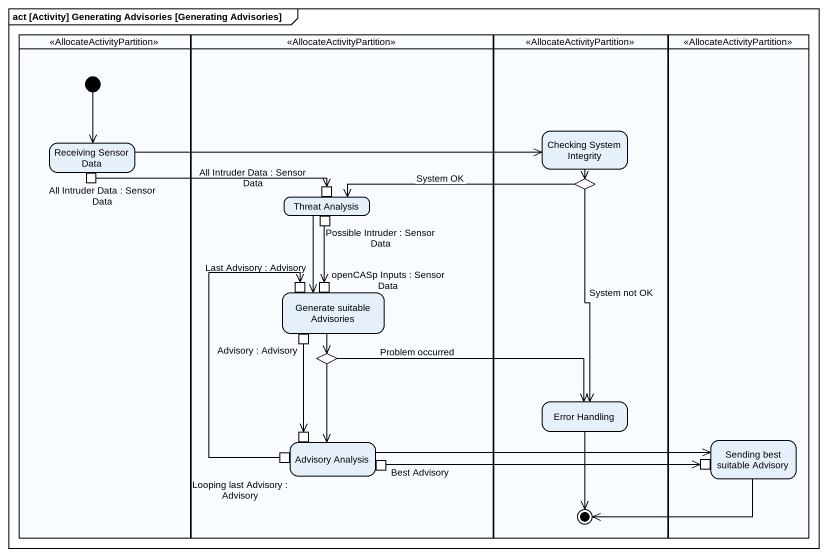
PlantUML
@startuml
mainframe act [Activity] Generating Advisories [Generating Advisories]
hide empty description
state " " as lane1 <<AllocateActivityPartition>> {
  state "Receiving Sensor Data" as Receiving_Sensor_Data {
    state "All Intruder Data : Sensor Data" as All_Intruder_Data_Sensor <<outputPin>>
  }
  [*] --> Receiving_Sensor_Data
}
state " " as lane2 <<AllocateActivityPartition>> {
  state "Threat Analysis" as Threat_Analysis {
    state "Possible Intruder : Sensor Data" as Possible_Intruder_Sensor <<outputPin>>
    state "All Intruder Data : Sensor Data" as All_Intruder_Data_Sensor_2 <<inputPin>>
  }
  state "Generate suitable Advisories" as Generate_suitable_Advisories {
    state "Last Advisory : Advisory" as Last_Advisory_Advisory <<inputPin>>
    state "openCASp Inputs : Sensor Data" as openCASp_Inputs_Sensor_Data <<inputPin>>
    state "Advisory : Advisory" as Advisory_Advisory <<outputPin>>
  }
  state choice2 <<choice>>
  state "Advisory Analysis" as Advisory_Analysis {
    state pin1 <<inputPin>>
    state "Looping last Advisory : Advisory" as Looping_last_Advisory <<outputPin>>
    state "Best Advisory" as Best_Advisory <<outputPin>>
  }
}
state " " as lane3 <<AllocateActivityPartition>> {
  state "Checking System Integrity" as Checking_System_Integrity
  state choice1 <<choice>>
  state "Error Handling" as Error_Handling
  state final1 <<end>>
}
state " " as lane4 <<AllocateActivityPartition>> {
  state "Sending best suitable Advisory" as Sending_best_suitable {
    state pin2 <<inputPin>>
  }
}
Checking_System_Integrity --> choice1
Receiving_Sensor_Data -right-> Checking_System_Integrity
All_Intruder_Data_Sensor -right-> All_Intruder_Data_Sensor_2
Threat_Analysis --> Generate_suitable_Advisories
Possible_Intruder_Sensor --> openCASp_Inputs_Sensor_Data
choice1 -left-> Threat_Analysis : System OK
choice1 --> Error_Handling : System not OK
Generate_suitable_Advisories --> choice2
Advisory_Advisory --> pin1
choice2 -right-> Error_Handling : Problem occurred
choice2 --> Advisory_Analysis
Error_Handling --> final1
Advisory_Analysis -right-> Sending_best_suitable
Sending_best_suitable -left-> final1
Looping_last_Advisory -up-> Last_Advisory_Advisory
Best_Advisory -right-> pin2
@enduml
